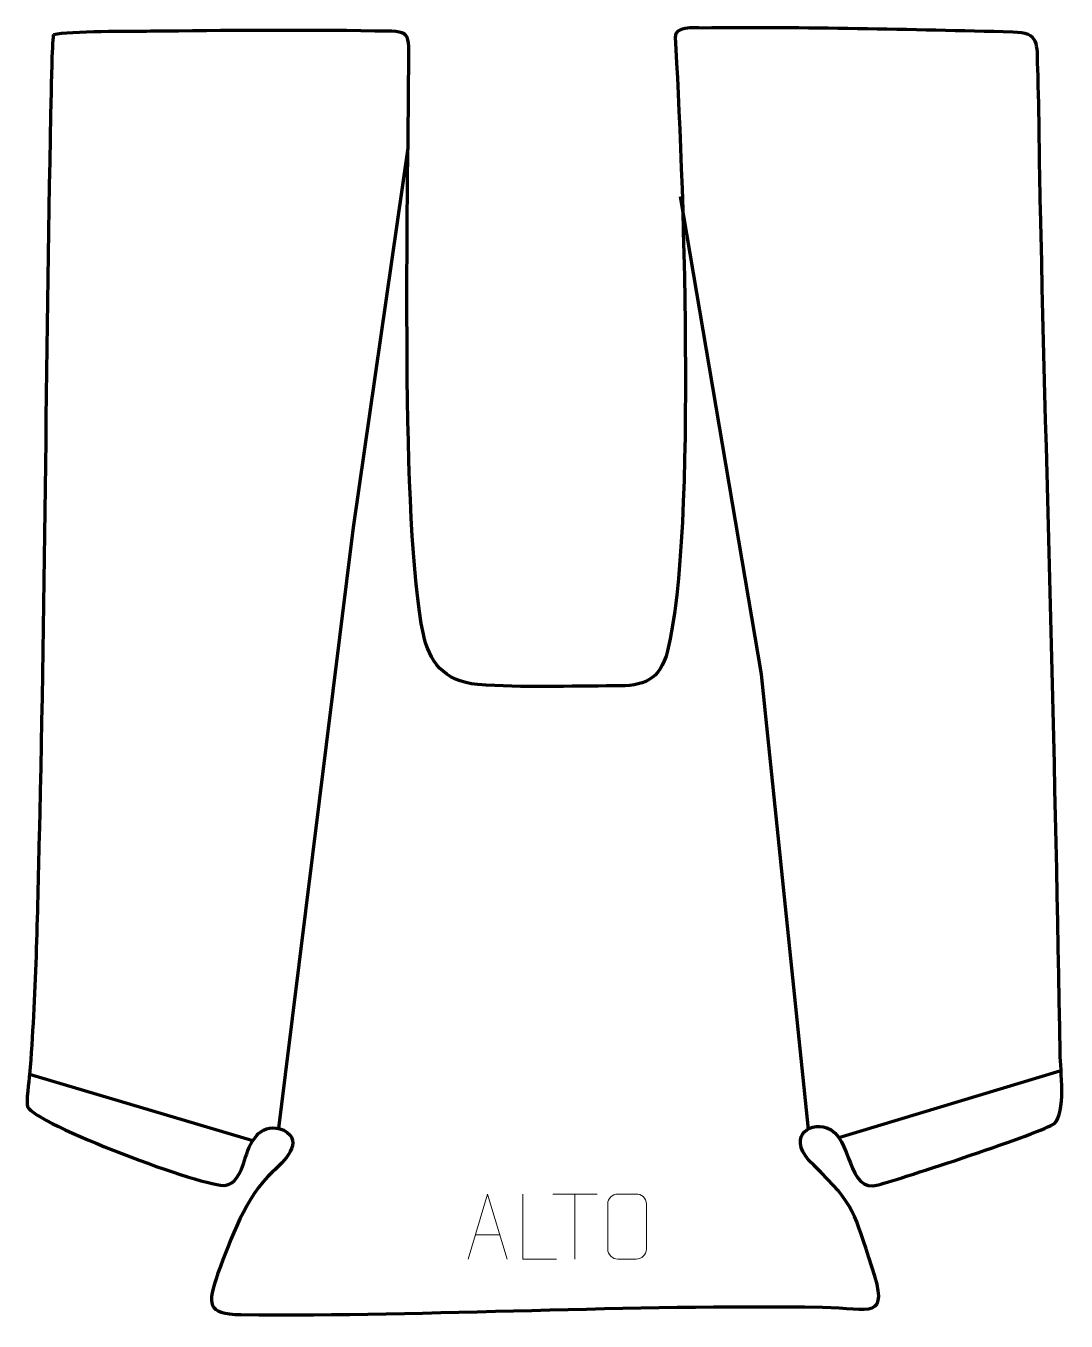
# Model space of a CAD drawing. Header units: millimetres. Extents: x -389 to 11, y 269 to 766.
import ezdxf

# ---------------------------------------------------------------- set-up
doc = ezdxf.new("R2010")
doc.units = ezdxf.units.MM
doc.header["$MEASUREMENT"] = 0
doc.layers.add('layer 1', color=7, linetype='Continuous', plot=False)
doc.layers.add('layer 2', color=7, linetype='Continuous')
doc.layers.add('layer 3', color=7, linetype='Continuous')

msp = doc.modelspace()

# ---------------------------------------------------------------- linework, layer by layer
at = {"layer": 'layer 1', "color": 250, "lineweight": 9}
for points, knots in [([(-218.9836, 292.8671), (-218.9836, 292.8671), (-211.6126, 317.8206), (-211.6126, 317.8206), (-211.6126, 317.8206), (-211.6126, 317.8206), (-204.0427, 292.8671), (-204.0427, 292.8671)], [0, 0, 0, 0, 0.33333333, 0.33333333, 0.33333333, 0.33333333, 1, 1, 1, 1]), ([(-185.0386, 292.867), (-185.0386, 292.867), (-197.9877, 292.867), (-197.9877, 292.867), (-197.9877, 292.867), (-197.9877, 292.867), (-197.9877, 317.8206), (-197.9877, 317.8206)], [0, 0, 0, 0, 0.33333333, 0.33333333, 0.33333333, 0.33333333, 1, 1, 1, 1]), ([(-161.5073, 317.8203), (-159.1816, 317.8203), (-156.8555, 317.8203), (-154.5294, 317.8203), (-154.5294, 317.8203), (-152.5828, 317.8559), (-150.5914, 316.3643), (-150.5647, 313.9267), (-150.5647, 313.9267), (-150.5651, 308.1798), (-150.5651, 302.4325), (-150.5647, 296.6848), (-150.5647, 296.6848), (-150.7045, 294.3614), (-152.3817, 292.8818), (-154.5294, 292.871), (-154.5294, 292.871), (-156.8613, 292.8714), (-159.1932, 292.8714), (-161.5247, 292.871), (-161.5247, 292.871), (-163.4497, 292.7656), (-165.4218, 294.6501), (-165.4106, 296.6674), (-165.4106, 296.6674), (-165.4103, 302.4375), (-165.4103, 308.2072), (-165.4106, 313.9765), (-165.4106, 313.9765), (-165.4064, 316.1146), (-163.6597, 317.8338), (-161.5073, 317.8203)], [0, 0, 0, 0, 0.11111111, 0.11111111, 0.11111111, 0.11111111, 0.22222222, 0.22222222, 0.22222222, 0.22222222, 0.33333333, 0.33333333, 0.33333333, 0.33333333, 0.44444444, 0.44444444, 0.44444444, 0.44444444, 0.55555556, 0.55555556, 0.55555556, 0.55555556, 0.66666667, 0.66666667, 0.66666667, 0.66666667, 0.77777778, 0.77777778, 0.77777778, 0.77777778, 1, 1, 1, 1])]:
    msp.add_open_spline(points, degree=3, knots=knots, dxfattribs=at)
for points in [[(-186.4813, 317.7971), (-186.4813, 317.7971), (-169.4941, 317.7971), (-169.4941, 317.7971)], [(-177.9875, 292.8671), (-177.9875, 292.8671), (-177.9875, 317.8206), (-177.9875, 317.8206)], [(-216.261, 302.1165), (-216.261, 302.1165), (-206.7653, 302.1165), (-206.7653, 302.1165)]]:
    msp.add_open_spline(points, degree=3, dxfattribs=at)
at = {"layer": 'layer 2', "color": 140, "lineweight": 158}
for points in [[(-242.0889, 719.1407), (-242.0889, 719.1407), (-263.1265, 573.6184), (-263.1265, 573.6184), (-263.1265, 573.6184), (-263.1265, 573.6184), (-291.8162, 342.9272), (-291.8162, 342.9272)], [(-137.5616, 700.616), (-137.5616, 700.616), (-106.493, 517.2619), (-106.493, 517.2619), (-106.493, 517.2619), (-106.493, 517.2619), (-88.5138, 342.73), (-88.5138, 342.73)]]:
    msp.add_open_spline(points, degree=3, knots=[0, 0, 0, 0, 0.33333333, 0.33333333, 0.33333333, 0.33333333, 1, 1, 1, 1], dxfattribs=at)
for points in [[(-301.6807, 338.2402), (-301.6807, 338.2402), (-387.3428, 363.7094), (-387.3428, 363.7094)], [(-76.7244, 339.4637), (-76.7244, 339.4637), (8.0882, 365.027), (8.0882, 365.027)]]:
    msp.add_open_spline(points, degree=3, dxfattribs=at)
at = {"layer": 'layer 3', "color": 242, "lineweight": 158}
msp.add_open_spline([(-378.1279, 762.6631), (-371.8039, 764.0188), (-348.186, 763.8815), (-340.9675, 763.963), (-340.9675, 763.963), (-311.9813, 764.2988), (-283.8171, 764.5159), (-254.8059, 764.0835), (-254.8059, 764.0835), (-240.5189, 763.8706), (-241.7012, 764.6889), (-241.7883, 749.503), (-241.7883, 749.503), (-242.0626, 701.6496), (-245.0357, 573.6876), (-236.1678, 532.6484), (-236.1678, 532.6484), (-233.9923, 522.5811), (-228.6586, 514.4788), (-215.2941, 513.3516), (-215.2941, 513.3516), (-198.0099, 511.8938), (-179.9919, 512.8258), (-162.5711, 512.7553), (-162.5711, 512.7553), (-151.7505, 512.7115), (-145.3478, 514.7849), (-142.4551, 526.2895), (-142.4551, 526.2895), (-131.008, 571.8182), (-136.6832, 714.6341), (-139.5468, 761.6596), (-139.5468, 761.6596), (-139.8135, 766.0397), (-132.4242, 765.1962), (-129.092, 765.233), (-129.092, 765.233), (-90.2446, 765.661), (-48.7983, 764.5906), (-9.9233, 763.6519), (-9.9233, 763.6519), (0.4367, 763.4018), (-0.6625, 759.2494), (-0.3526, 749.798), (-0.3526, 749.798), (0.2389, 731.7602), (0.2622, 713.7788), (0.6622, 695.7491), (0.6622, 695.7491), (3.1921, 587.6794), (6.5396, 479.6731), (8.2483, 371.5797), (8.2483, 371.5797), (8.3424, 365.6224), (10.5184, 348.7277), (6.0034, 344.9098), (6.0034, 344.9098), (1.813, 341.3663), (-53.2571, 323.655), (-61.5017, 321.3138), (-61.5017, 321.3138), (-73.7353, 317.8783), (-71.3636, 339.7613), (-81.3269, 343.2532), (-81.3269, 343.2532), (-88.5268, 345.7765), (-97.1776, 338.9401), (-86.3608, 328.8453), (-86.3608, 328.8453), (-70.1962, 313.3986), (-70.8929, 310.27), (-64.0024, 289.835), (-64.0024, 289.835), (-56.9953, 269.0543), (-64.4919, 274.047), (-82.9818, 274.3679), (-82.9818, 274.3679), (-157.1339, 275.6548), (-231.9588, 270.8234), (-306.2641, 271.5293), (-306.2641, 271.5293), (-319.4144, 271.8973), (-319.0761, 275.3661), (-315.0046, 287.4767), (-315.0046, 287.4767), (-310.1724, 300.5489), (-304.3527, 316.8149), (-293.9556, 326.4339), (-293.9556, 326.4339), (-289.9581, 329.9391), (-281.6091, 338.1158), (-289.7907, 342.2793), (-289.7907, 342.2793), (-298.0928, 345.6575), (-302.3027, 338.9467), (-304.3924, 331.9469), (-304.3924, 331.9469), (-306.5342, 324.7724), (-308.7046, 321.7831), (-311.9063, 321.1972), (-311.9063, 321.1972), (-319.5714, 319.7948), (-385.5783, 344.9636), (-388.0729, 351.2979), (-388.0729, 351.2979), (-388.7313, 352.9698), (-387.5364, 361.4174), (-387.3428, 363.7094), (-387.3428, 363.7094), (-384.851, 393.2097), (-384.3845, 425.054), (-383.6572, 454.708), (-383.6572, 454.708), (-381.3178, 550.0893), (-381.1137, 645.4665), (-379.0536, 740.7921), (-379.0536, 740.7921), (-379.0208, 742.3134), (-378.6594, 762.1462), (-378.1279, 762.6631)], degree=3, knots=[0, 0, 0, 0, 0.03225806, 0.03225806, 0.03225806, 0.03225806, 0.06451613, 0.06451613, 0.06451613, 0.06451613, 0.09677419, 0.09677419, 0.09677419, 0.09677419, 0.12903226, 0.12903226, 0.12903226, 0.12903226, 0.16129032, 0.16129032, 0.16129032, 0.16129032, 0.19354839, 0.19354839, 0.19354839, 0.19354839, 0.22580645, 0.22580645, 0.22580645, 0.22580645, 0.25806452, 0.25806452, 0.25806452, 0.25806452, 0.29032258, 0.29032258, 0.29032258, 0.29032258, 0.32258065, 0.32258065, 0.32258065, 0.32258065, 0.35483871, 0.35483871, 0.35483871, 0.35483871, 0.38709677, 0.38709677, 0.38709677, 0.38709677, 0.41935484, 0.41935484, 0.41935484, 0.41935484, 0.4516129, 0.4516129, 0.4516129, 0.4516129, 0.48387097, 0.48387097, 0.48387097, 0.48387097, 0.51612903, 0.51612903, 0.51612903, 0.51612903, 0.5483871, 0.5483871, 0.5483871, 0.5483871, 0.58064516, 0.58064516, 0.58064516, 0.58064516, 0.61290323, 0.61290323, 0.61290323, 0.61290323, 0.64516129, 0.64516129, 0.64516129, 0.64516129, 0.67741935, 0.67741935, 0.67741935, 0.67741935, 0.70967742, 0.70967742, 0.70967742, 0.70967742, 0.74193548, 0.74193548, 0.74193548, 0.74193548, 0.77419355, 0.77419355, 0.77419355, 0.77419355, 0.80645161, 0.80645161, 0.80645161, 0.80645161, 0.83870968, 0.83870968, 0.83870968, 0.83870968, 0.87096774, 0.87096774, 0.87096774, 0.87096774, 0.90322581, 0.90322581, 0.90322581, 0.90322581, 0.93548387, 0.93548387, 0.93548387, 0.93548387, 1, 1, 1, 1], dxfattribs=at)

doc.saveas('drawing.dxf')
